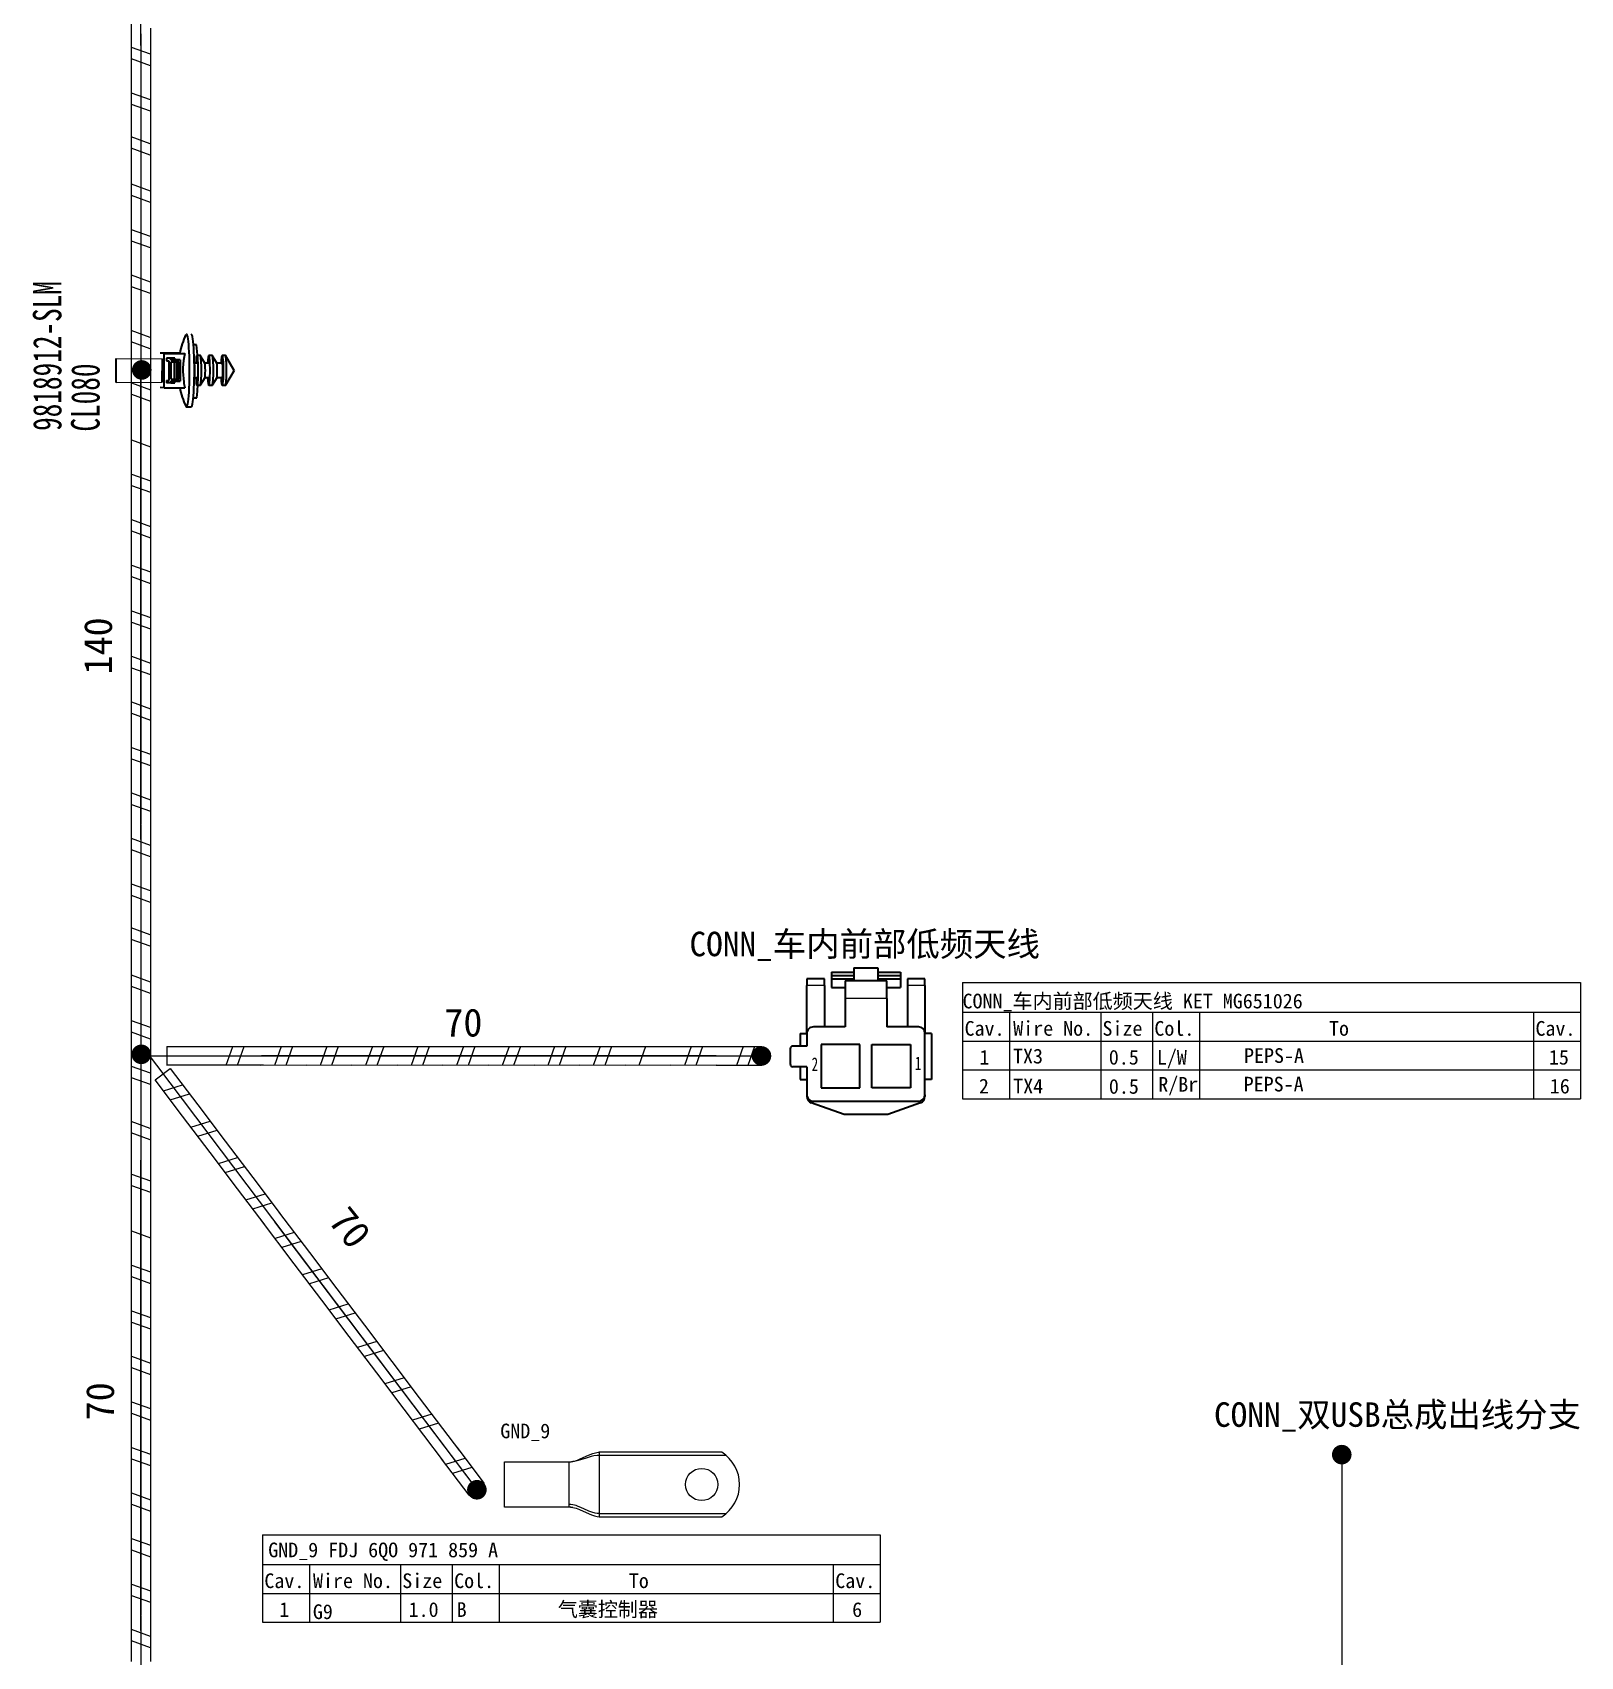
# Model space of a CAD drawing. Header units: millimetres. Extents: x 17 to 3784, y 12 to 1382.
# Drawn here: x 1380.2 to 1460.2, y 765.3 to 849.2 of the extents above; entities that cross this region are included whole.
import ezdxf

# ---------------------------------------------------------------- set-up
doc = ezdxf.new("R2010")
doc.units = ezdxf.units.MM
doc.layers.add('ENT', color=7, linetype='Continuous', lineweight=18)
doc.layers.add('粗实线层', color=7, linetype='Continuous', lineweight=35)
doc.styles.add('FangSong_GB2312_Style', font='simfang.ttf')
doc.styles.add('foton', font='', dxfattribs={"width": 0.7})
doc.styles.add('仿宋_GB2312', font='', dxfattribs={"width": 0.7})
doc.styles.get('foton').set_extended_font_data('宋体')
doc.styles.get('仿宋_GB2312').set_extended_font_data('宋体')

msp = doc.modelspace()

# ---------------------------------------------------------------- hatches: boundary and pattern name
h = msp.add_hatch(color=0)
edge = h.paths.add_edge_path(flags=0)
edge.add_arc((1385.847, 831.755), 0.507, 180, 540)
h = msp.add_hatch(color=0)
edge = h.paths.add_edge_path(flags=0)
edge.add_arc((1385.823, 796.388), 0.507, 180, 540)
h = msp.add_hatch(color=0)
edge = h.paths.add_edge_path(flags=0)
edge.add_arc((1417.878, 796.306), 0.507, 180, 540)
h = msp.add_hatch(color=0)
edge = h.paths.add_edge_path(flags=0)
edge.add_arc((1447.873, 775.703), 0.507, 180, 540)
h = msp.add_hatch(color=0)
edge = h.paths.add_edge_path(flags=0)
edge.add_arc((1403.168, 773.887), 0.507, 180, 540)

# ---------------------------------------------------------------- linework, layer by layer
at = {"color": 0, "lineweight": 35, "ltscale": 0.021804}
for p, q in [((1386.997, 832.609), (1386.804, 832.618)), ((1387.355, 832.285), (1387.548, 832.277)), ((1386.996, 830.837), (1386.803, 830.846)), ((1387.355, 831.178), (1387.548, 831.17)), ((1387.355, 831.089), (1387.548, 831.081)), ((1387.642, 831.178), (1387.835, 831.17))]:
    msp.add_line(p, q, dxfattribs=at)
at = {"color": 0, "lineweight": 35, "ltscale": 0.113794}
msp.add_line((1387.812, 832.618), (1386.804, 832.618), dxfattribs=at)
at = {"color": 0, "lineweight": 35, "ltscale": 0.199999}
msp.add_line((1386.996, 830.837), (1386.997, 832.609), dxfattribs=at)
at = {"color": 0, "lineweight": 35, "ltscale": 0.120856}
for p, q in [((1386.997, 832.609), (1388.067, 832.609)), ((1386.996, 830.837), (1388.067, 830.837))]:
    msp.add_line(p, q, dxfattribs=at)
at = {"color": 0}
for p, q in [((1384.52, 832.337), (1386.91, 832.336)), ((1384.52, 831.114), (1386.909, 831.118))]:
    msp.add_line(p, q, dxfattribs=at)
at = {"color": 0, "lineweight": 35, "ltscale": 0.137499}
for p, q in [((1384.52, 831.114), (1384.52, 832.337)), ((1386.909, 831.118), (1386.91, 832.336))]:
    msp.add_line(p, q, dxfattribs=at)
at = {"color": 0, "lineweight": 35, "ltscale": 0.015}
msp.add_line((1387.129, 832.366), (1387.129, 832.233), dxfattribs=at)
at = {"color": 0, "lineweight": 35, "ltscale": 0.047321}
for p, q in [((1387.548, 832.366), (1387.129, 832.366)), ((1387.548, 831.081), (1387.129, 831.081))]:
    msp.add_line(p, q, dxfattribs=at)
at = {"color": 0, "lineweight": 35, "ltscale": 0.012463}
msp.add_line((1387.129, 832.238), (1387.239, 832.233), dxfattribs=at)
at = {"color": 0, "lineweight": 35, "ltscale": 0.012451}
for p, q in [((1387.129, 832.233), (1387.239, 832.233)), ((1387.564, 832.166), (1387.674, 832.166)), ((1387.129, 831.214), (1387.239, 831.214)), ((1387.563, 831.28), (1387.674, 831.28))]:
    msp.add_line(p, q, dxfattribs=at)
at = {"color": 0, "lineweight": 35, "ltscale": 0.114999}
msp.add_line((1387.239, 832.233), (1387.239, 831.214), dxfattribs=at)
at = {"color": 0, "lineweight": 35, "ltscale": 0.009064}
msp.add_line((1387.355, 832.285), (1387.355, 832.366), dxfattribs=at)
at = {"color": 0, "lineweight": 35, "ltscale": 0.1}
for p, q in [((1387.364, 831.281), (1387.364, 832.167)), ((1387.758, 831.284), (1387.758, 832.17)), ((1424.406, 793.286), (1422.146, 793.286))]:
    msp.add_line(p, q, dxfattribs=at)
at = {"color": 0, "lineweight": 35, "ltscale": 0.018183}
msp.add_line((1387.525, 832.167), (1387.364, 832.167), dxfattribs=at)
at = {"color": 0, "lineweight": 35, "ltscale": 0.000439867}
msp.add_line((1387.364, 832.167), (1387.368, 832.167), dxfattribs=at)
at = {"color": 0, "lineweight": 35, "ltscale": 0.019922}
for p, q in [((1387.368, 832.167), (1387.544, 832.167)), ((1387.368, 831.281), (1387.544, 831.281))]:
    msp.add_line(p, q, dxfattribs=at)
at = {"color": 0, "lineweight": 35, "ltscale": 0.099999}
for p, q in [((1387.368, 831.281), (1387.368, 832.167)), ((1387.544, 831.281), (1387.544, 832.167))]:
    msp.add_line(p, q, dxfattribs=at)
at = {"color": 0, "lineweight": 35, "ltscale": 0.002853}
msp.add_line((1387.5, 832.168), (1387.525, 832.167), dxfattribs=at)
at = {"color": 0, "lineweight": 35, "ltscale": 0.023842}
msp.add_line((1387.719, 832.171), (1387.508, 832.169), dxfattribs=at)
at = {"color": 0, "lineweight": 35, "ltscale": 0.002181}
for p, q in [((1387.544, 832.167), (1387.564, 832.166)), ((1387.544, 831.281), (1387.563, 831.28))]:
    msp.add_line(p, q, dxfattribs=at)
at = {"color": 0, "lineweight": 35, "ltscale": 0.010001}
for p, q in [((1387.548, 832.277), (1387.548, 832.366)), ((1387.548, 831.081), (1387.548, 831.17))]:
    msp.add_line(p, q, dxfattribs=at)
at = {"color": 0, "lineweight": 35, "ltscale": 0.032379}
msp.add_line((1387.835, 832.277), (1387.548, 832.277), dxfattribs=at)
at = {"color": 0, "lineweight": 35, "ltscale": 0.099998}
for p, q in [((1387.563, 831.28), (1387.564, 832.166)), ((1387.674, 831.28), (1387.674, 832.166))]:
    msp.add_line(p, q, dxfattribs=at)
at = {"color": 0, "lineweight": 35, "ltscale": 0.012045}
msp.add_line((1387.642, 832.277), (1387.642, 832.17), dxfattribs=at)
at = {"color": 0, "lineweight": 35, "ltscale": 0.001513}
msp.add_line((1387.674, 832.166), (1387.661, 832.168), dxfattribs=at)
at = {"color": 0, "lineweight": 35, "ltscale": 0.010273}
msp.add_line((1387.667, 832.168), (1387.758, 832.17), dxfattribs=at)
at = {"color": 0, "lineweight": 35, "ltscale": 0.004356}
msp.add_line((1387.758, 832.17), (1387.719, 832.171), dxfattribs=at)
at = {"color": 0, "lineweight": 35, "ltscale": 0.124999}
msp.add_line((1387.835, 832.277), (1387.835, 831.17), dxfattribs=at)
at = {"color": 0, "lineweight": 35, "ltscale": 0.02207}
for p, q in [((1388.758, 832.108), (1388.563, 832.108)), ((1388.758, 831.347), (1388.563, 831.347))]:
    msp.add_line(p, q, dxfattribs=at)
at = {"color": 0, "lineweight": 35, "ltscale": 0.018536}
msp.add_line((1388.864, 832.503), (1388.699, 832.503), dxfattribs=at)
at = {"color": 0, "lineweight": 35, "ltscale": 0.051178}
msp.add_line((1389.104, 832.104), (1388.873, 832.494), dxfattribs=at)
at = {"color": 0, "lineweight": 35, "ltscale": 0.029858}
for p, q in [((1389.367, 832.108), (1389.102, 832.108)), ((1389.367, 831.347), (1389.102, 831.347))]:
    msp.add_line(p, q, dxfattribs=at)
at = {"color": 0, "lineweight": 35, "ltscale": 0.019769}
for p, q in [((1389.483, 832.503), (1389.308, 832.503)), ((1389.483, 830.952), (1389.308, 830.952))]:
    msp.add_line(p, q, dxfattribs=at)
at = {"color": 0, "lineweight": 35, "ltscale": 0.051179}
for p, q in [((1389.724, 832.104), (1389.493, 832.494)), ((1389.724, 831.351), (1389.493, 830.961))]:
    msp.add_line(p, q, dxfattribs=at)
at = {"color": 0, "lineweight": 35, "ltscale": 0.032245}
for p, q in [((1390.007, 832.108), (1389.721, 832.108)), ((1390.007, 831.347), (1389.721, 831.347))]:
    msp.add_line(p, q, dxfattribs=at)
at = {"color": 0, "lineweight": 35, "ltscale": 0.017883}
for p, q in [((1390.166, 832.503), (1390.007, 832.503)), ((1390.166, 830.952), (1390.007, 830.952))]:
    msp.add_line(p, q, dxfattribs=at)
at = {"color": 0, "lineweight": 35, "ltscale": 0.10061}
msp.add_line((1390.63, 831.728), (1390.175, 832.494), dxfattribs=at)
at = {"color": 0, "lineweight": 35, "ltscale": 0.100609}
msp.add_line((1390.63, 831.728), (1390.175, 830.961), dxfattribs=at)
at = {"color": 0, "lineweight": 35, "ltscale": 0.014999}
for p, q in [((1387.129, 831.214), (1387.129, 831.081)), ((1420.225, 800.292), (1420.225, 799.953)), ((1421.129, 799.953), (1421.129, 800.292)), ((1425.424, 800.292), (1425.424, 799.953)), ((1426.328, 799.953), (1426.328, 800.292)), ((1419.886, 797.467), (1420.225, 797.467)), ((1426.667, 797.467), (1426.328, 797.467)), ((1419.886, 795.094), (1420.225, 795.094)), ((1426.667, 795.094), (1426.328, 795.094))]:
    msp.add_line(p, q, dxfattribs=at)
at = {"color": 0, "lineweight": 35, "ltscale": 0.025537}
msp.add_line((1387.355, 831.089), (1387.129, 831.089), dxfattribs=at)
at = {"color": 0, "lineweight": 35, "ltscale": 0.01}
msp.add_line((1387.355, 831.089), (1387.355, 831.178), dxfattribs=at)
at = {"color": 0, "lineweight": 35, "ltscale": 0.032373}
for p, q in [((1387.642, 831.178), (1387.355, 831.178)), ((1387.835, 831.17), (1387.548, 831.17))]:
    msp.add_line(p, q, dxfattribs=at)
at = {"color": 0, "lineweight": 35, "ltscale": 0.000439834}
msp.add_line((1387.364, 831.281), (1387.368, 831.281), dxfattribs=at)
at = {"color": 0, "lineweight": 35, "ltscale": 0.01149}
msp.add_line((1387.642, 831.28), (1387.642, 831.178), dxfattribs=at)
at = {"color": 0, "lineweight": 35, "ltscale": 0.009468}
msp.add_line((1387.674, 831.282), (1387.758, 831.284), dxfattribs=at)
at = {"color": 0, "lineweight": 35, "ltscale": 0.01853}
msp.add_line((1388.864, 830.952), (1388.699, 830.952), dxfattribs=at)
at = {"color": 0, "lineweight": 35, "ltscale": 0.051177}
msp.add_line((1389.104, 831.351), (1388.873, 830.961), dxfattribs=at)
at = {"color": 0, "lineweight": 35, "ltscale": 0.027679}
msp.add_line((1388.157, 829.845), (1388.402, 829.845), dxfattribs=at)
at = {"color": 0, "lineweight": 35, "ltscale": 0.0075}
for p, q in [((1421.497, 800.631), (1421.497, 800.462)), ((1425.056, 800.631), (1425.056, 800.462)), ((1421.497, 800.462), (1421.497, 800.292)), ((1425.056, 800.462), (1425.056, 800.292))]:
    msp.add_line(p, q, dxfattribs=at)
at = {"color": 0, "lineweight": 35, "ltscale": 0.051251}
for p, q in [((1421.497, 800.631), (1422.655, 800.631)), ((1423.898, 800.631), (1425.056, 800.631)), ((1421.497, 800.462), (1422.655, 800.462)), ((1421.497, 800.292), (1422.655, 800.292)), ((1423.898, 800.462), (1425.056, 800.462)), ((1423.898, 800.292), (1425.056, 800.292))]:
    msp.add_line(p, q, dxfattribs=at)
at = {"color": 0, "lineweight": 35, "ltscale": 0.054999}
msp.add_line((1422.655, 800.857), (1423.898, 800.857), dxfattribs=at)
at = {"color": 0, "lineweight": 35, "ltscale": 0.03}
for p, q in [((1422.655, 800.857), (1422.655, 800.179)), ((1423.898, 800.857), (1423.898, 800.179))]:
    msp.add_line(p, q, dxfattribs=at)
at = {"color": 0, "lineweight": 35, "ltscale": 0.040001}
for p, q in [((1421.129, 800.292), (1420.225, 800.292)), ((1426.328, 800.292), (1425.424, 800.292))]:
    msp.add_line(p, q, dxfattribs=at)
at = {"color": 0, "lineweight": 35, "ltscale": 0.110001}
for p, q in [((1420.225, 797.467), (1420.225, 799.953)), ((1426.328, 799.953), (1426.328, 797.467))]:
    msp.add_line(p, q, dxfattribs=at)
at = {"color": 0, "lineweight": 13, "ltscale": 0.040001}
for p, q in [((1421.129, 799.953), (1420.225, 799.953)), ((1426.328, 799.953), (1425.424, 799.953))]:
    msp.add_line(p, q, dxfattribs=at)
at = {"color": 0, "lineweight": 35, "ltscale": 0.095}
for p, q in [((1421.129, 799.953), (1421.129, 797.806)), ((1425.424, 799.953), (1425.424, 797.806))]:
    msp.add_line(p, q, dxfattribs=at)
at = {"color": 0, "lineweight": 35, "ltscale": 0.02}
for p, q in [((1421.497, 800.292), (1421.497, 799.84)), ((1425.056, 800.292), (1425.056, 799.84))]:
    msp.add_line(p, q, dxfattribs=at)
at = {"color": 0, "lineweight": 35, "ltscale": 0.03125}
for p, q in [((1421.497, 799.84), (1422.203, 799.84)), ((1424.35, 799.84), (1425.056, 799.84))]:
    msp.add_line(p, q, dxfattribs=at)
at = {"color": 0, "lineweight": 35, "ltscale": 0.04}
for p, q in [((1422.203, 800.179), (1422.203, 799.275)), ((1424.35, 799.275), (1424.35, 800.179))]:
    msp.add_line(p, q, dxfattribs=at)
at = {"color": 0, "lineweight": 35, "ltscale": 0.095001}
msp.add_line((1424.35, 800.179), (1422.203, 800.179), dxfattribs=at)
at = {"color": 0, "lineweight": 13, "ltscale": 0.095001}
msp.add_line((1424.35, 799.275), (1422.203, 799.275), dxfattribs=at)
at = {"color": 0, "lineweight": 35, "ltscale": 0.065}
for p, q in [((1422.203, 799.275), (1422.203, 797.806)), ((1424.35, 799.275), (1424.35, 797.806))]:
    msp.add_line(p, q, dxfattribs=at)
at = {"color": 0, "lineweight": 35, "ltscale": 0.02875}
for p, q in [((1419.886, 797.467), (1419.886, 796.817)), ((1420.225, 797.467), (1420.225, 796.817)), ((1419.886, 795.744), (1419.886, 795.094))]:
    msp.add_line(p, q, dxfattribs=at)
at = {"color": 0, "lineweight": 35, "ltscale": 0.072499}
for p, q in [((1422.203, 797.806), (1420.564, 797.806)), ((1425.989, 797.806), (1424.35, 797.806))]:
    msp.add_line(p, q, dxfattribs=at)
at = {"color": 0, "lineweight": 35, "ltscale": 0.139999}
msp.add_line((1426.328, 794.303), (1426.328, 797.467), dxfattribs=at)
at = {"color": 0, "lineweight": 35, "ltscale": 0.105}
msp.add_line((1426.667, 797.467), (1426.667, 795.094), dxfattribs=at)
for p, q in [((1387.15, 796.799), (1387.15, 795.814)), ((1417.887, 796.8), (1417.887, 795.824)), ((1386.538, 795.066), (1387.308, 795.651)), ((1447.887, 759.804), (1447.887, 775.58)), ((1402.758, 773.614), (1403.548, 774.211))]:
    msp.add_line(p, q)
at = {"color": 0, "lineweight": 35, "ltscale": 0.0375}
msp.add_line((1419.378, 795.857), (1419.378, 796.704), dxfattribs=at)
at = {"color": 0, "lineweight": 35, "ltscale": 0.0325}
for p, q in [((1420.225, 796.817), (1419.491, 796.817)), ((1420.225, 795.744), (1419.491, 795.744))]:
    msp.add_line(p, q, dxfattribs=at)
at = {"color": 0, "lineweight": 35, "ltscale": 0.088431}
for p, q in [((1422.963, 796.9), (1420.964, 796.9)), ((1423.59, 796.9), (1425.589, 796.9)), ((1420.964, 794.655), (1422.963, 794.655)), ((1425.589, 794.655), (1423.59, 794.655))]:
    msp.add_line(p, q, dxfattribs=at)
at = {"color": 0, "lineweight": 35, "ltscale": 0.099334}
for p, q in [((1420.964, 796.9), (1420.964, 794.655)), ((1422.963, 794.655), (1422.963, 796.9)), ((1423.59, 794.655), (1423.59, 796.9)), ((1425.589, 796.9), (1425.589, 794.655))]:
    msp.add_line(p, q, dxfattribs=at)
at = {"color": 0, "lineweight": 35, "ltscale": 0.06375}
msp.add_line((1420.225, 795.744), (1420.225, 794.303), dxfattribs=at)
at = {"color": 0, "lineweight": 35, "ltscale": 0.004388}
for p, q in [((1420.225, 794.303), (1420.225, 794.204)), ((1426.328, 794.303), (1426.328, 794.204))]:
    msp.add_line(p, q, dxfattribs=at)
at = {"color": 0, "lineweight": 35, "ltscale": 0.239999}
msp.add_line((1420.564, 793.964), (1425.989, 793.964), dxfattribs=at)
at = {"color": 0, "lineweight": 35, "ltscale": 0.079526}
for p, q in [((1422.146, 793.286), (1420.451, 793.884)), ((1426.101, 793.884), (1424.406, 793.286))]:
    msp.add_line(p, q, dxfattribs=at)
at = {"color": 0, "linetype": 'Continuous', "lineweight": 25}
for points in [[(1385.806, 848.518), (1385.806, 875.14)], [(1385.806, 849.13), (1385.806, 831.79)], [(1385.806, 807.494), (1385.806, 831.79)]]:
    msp.add_lwpolyline(points, dxfattribs=at)
at = {"color": 0, "linetype": 'Continuous', "lineweight": 0}
for points in [[(1385.315, 846.769), (1385.315, 849.667)], [(1386.296, 849.409), (1386.296, 846.769)], [(1386.296, 848.064), (1385.315, 848.417)], [(1386.296, 847.476), (1385.315, 847.829)], [(1385.315, 844.415), (1385.315, 846.769)], [(1386.296, 845.71), (1385.315, 846.063)], [(1386.296, 846.769), (1386.296, 844.415)], [(1386.296, 845.121), (1385.315, 845.475)], [(1385.315, 842.061), (1385.315, 844.415)], [(1386.296, 844.415), (1386.296, 842.061)], [(1386.277, 843.443), (1385.296, 843.796)], [(1386.277, 842.855), (1385.296, 843.208)], [(1385.315, 839.706), (1385.315, 842.061)], [(1386.296, 842.061), (1386.296, 839.706)], [(1386.296, 841.001), (1385.315, 841.354)], [(1386.296, 840.413), (1385.315, 840.766)], [(1385.315, 837.352), (1385.315, 839.706)], [(1386.296, 839.706), (1386.296, 837.352)], [(1386.296, 838.647), (1385.315, 839)], [(1386.296, 838.058), (1385.315, 838.411)], [(1385.315, 833.99), (1385.315, 837.352)], [(1386.296, 837.352), (1386.296, 833.909)], [(1386.296, 836.293), (1385.315, 836.646)], [(1386.296, 835.704), (1385.315, 836.057)], [(1386.284, 833.439), (1385.303, 833.792)], [(1385.315, 831.79), (1385.315, 834.144)], [(1386.296, 834.144), (1386.296, 831.79)], [(1386.284, 832.85), (1385.303, 833.203)], [(1385.316, 829.436), (1385.315, 831.79)], [(1386.295, 831.79), (1386.296, 829.436)], [(1385.315, 831.084), (1386.296, 830.732)], [(1385.315, 830.495), (1386.296, 830.142)], [(1385.316, 827.081), (1385.315, 829.436)], [(1386.295, 829.436), (1386.296, 827.081)], [(1385.315, 828.141), (1386.296, 827.787)], [(1385.316, 824.727), (1385.315, 827.081)], [(1386.295, 827.081), (1386.296, 824.727)], [(1385.315, 826.375), (1386.296, 826.022)], [(1385.315, 825.786), (1386.296, 825.433)], [(1385.316, 822.372), (1385.315, 824.727)], [(1386.295, 824.727), (1386.296, 822.372)], [(1385.315, 824.021), (1386.296, 823.667)], [(1385.315, 823.432), (1386.296, 823.079)], [(1385.316, 820.018), (1385.315, 822.372)], [(1385.315, 821.666), (1386.296, 821.313)], [(1386.295, 822.372), (1386.296, 820.018)], [(1385.315, 821.078), (1386.296, 820.724)], [(1385.316, 817.664), (1385.315, 820.018)], [(1386.295, 820.018), (1386.296, 817.664)], [(1385.315, 819.312), (1386.296, 818.959)], [(1385.315, 818.723), (1386.296, 818.37)], [(1385.316, 815.309), (1385.315, 817.664)], [(1386.295, 817.664), (1386.296, 815.309)]]:
    msp.add_lwpolyline(points, dxfattribs=at)
at = {"color": 0, "linetype": 'Continuous', "lineweight": 13}
for points in [[(1385.806, 849.121), (1385.806, 831.79)], [(1385.806, 831.79), (1385.806, 808.279)], [(1424.022, 771.551), (1424.022, 767.038)], [(1392.08, 770.02), (1424.022, 770.02)], [(1421.589, 770.02), (1421.589, 767.038)], [(1392.08, 768.529), (1424.022, 768.529)], [(1392.08, 767.038), (1424.022, 767.038)]]:
    msp.add_lwpolyline(points, dxfattribs=at)
at = {"color": 0, "lineweight": 35}
msp.add_lwpolyline([(1387.811, 832.615), (1387.812, 832.615), (1387.812, 832.615), (1387.819, 832.614), (1388.067, 832.609)], dxfattribs=at)
at = {"color": 7, "linetype": 'Continuous', "lineweight": 0}
for points in [[(1385.315, 816.957), (1386.296, 816.604)], [(1385.315, 816.369), (1386.296, 816.016)], [(1385.316, 812.955), (1385.315, 815.309)], [(1386.295, 815.309), (1386.296, 812.955)], [(1385.315, 814.603), (1386.296, 814.25)], [(1385.315, 814.015), (1386.296, 813.661)], [(1385.316, 810.601), (1385.315, 812.955)], [(1386.295, 812.955), (1386.296, 810.601)], [(1385.315, 812.249), (1386.296, 811.896)], [(1385.315, 811.66), (1386.296, 811.307)], [(1385.316, 808.246), (1385.315, 810.601)], [(1385.315, 809.894), (1386.296, 809.541)], [(1386.295, 810.601), (1386.296, 808.246)], [(1385.315, 809.306), (1386.296, 808.953)], [(1385.313, 805.89), (1385.313, 808.245)], [(1386.294, 808.245), (1386.294, 805.89)], [(1386.294, 807.185), (1385.313, 807.538)], [(1386.294, 806.597), (1385.313, 806.95)], [(1385.313, 803.536), (1385.313, 805.89)], [(1386.294, 805.89), (1386.294, 803.536)], [(1386.294, 804.831), (1385.313, 805.184)], [(1386.294, 804.242), (1385.313, 804.595)], [(1385.313, 801.182), (1385.313, 803.536)], [(1386.294, 803.536), (1386.294, 801.182)], [(1386.274, 802.564), (1385.293, 802.917)], [(1386.274, 801.976), (1385.293, 802.329)], [(1385.313, 798.827), (1385.313, 801.182)], [(1386.294, 801.182), (1386.294, 798.827)], [(1386.294, 800.122), (1385.313, 800.475)], [(1386.294, 799.534), (1385.313, 799.887)], [(1385.313, 796.473), (1385.313, 798.827)], [(1386.294, 797.768), (1385.313, 798.121)], [(1386.294, 798.827), (1386.294, 796.473)], [(1386.294, 797.179), (1385.313, 797.532)], [(1385.313, 793.111), (1385.313, 796.473)], [(1386.294, 796.473), (1386.294, 793.03)], [(1387.143, 796.801), (1389.497, 796.801)], [(1389.497, 796.801), (1392.395, 796.801)], [(1390.204, 795.82), (1390.557, 796.801)], [(1390.792, 795.82), (1391.145, 796.801)], [(1391.998, 796.799), (1394.353, 796.8)], [(1393.058, 796.8), (1392.704, 795.819)], [(1393.646, 796.8), (1393.293, 795.819)], [(1394.353, 796.799), (1396.707, 796.8)], [(1395.412, 796.8), (1395.059, 795.819)], [(1396.001, 796.8), (1395.647, 795.819)], [(1396.707, 796.799), (1399.061, 796.8)], [(1397.766, 796.8), (1397.413, 795.819)], [(1398.355, 796.8), (1398.002, 795.819)], [(1399.061, 796.799), (1401.416, 796.8)], [(1400.121, 796.8), (1399.768, 795.819)], [(1400.709, 796.8), (1400.356, 795.819)], [(1401.416, 796.799), (1403.77, 796.8)], [(1402.475, 796.8), (1402.122, 795.819)], [(1403.064, 796.8), (1402.71, 795.819)], [(1403.77, 796.799), (1406.124, 796.8)], [(1404.829, 796.8), (1404.476, 795.819)], [(1405.418, 796.8), (1405.065, 795.819)], [(1406.124, 796.799), (1408.479, 796.8)], [(1407.184, 796.8), (1406.831, 795.819)], [(1407.772, 796.8), (1407.419, 795.819)], [(1408.479, 796.799), (1410.833, 796.8)], [(1409.538, 796.8), (1409.185, 795.819)], [(1410.127, 796.8), (1409.774, 795.819)], [(1410.833, 796.799), (1413.187, 796.8)], [(1411.892, 796.8), (1411.539, 795.819)], [(1413.187, 796.799), (1415.542, 796.8)], [(1414.247, 796.8), (1413.894, 795.819)], [(1414.835, 796.8), (1414.483, 795.819)], [(1415.542, 796.8), (1417.896, 796.8)], [(1416.602, 795.832), (1416.955, 796.813)], [(1417.19, 795.832), (1417.543, 796.813)], [(1386.294, 795.413), (1385.313, 795.767)], [(1389.497, 795.82), (1387.143, 795.82)], [(1387.32, 795.654), (1388.741, 793.777)], [(1392.137, 795.82), (1389.497, 795.82)], [(1394.353, 795.821), (1391.998, 795.819)], [(1396.707, 795.821), (1394.353, 795.819)], [(1399.061, 795.821), (1396.707, 795.819)], [(1401.416, 795.821), (1399.061, 795.819)], [(1403.77, 795.821), (1401.416, 795.819)], [(1406.124, 795.821), (1403.77, 795.819)], [(1408.479, 795.821), (1406.124, 795.819)], [(1410.833, 795.821), (1408.479, 795.819)], [(1413.187, 795.821), (1410.833, 795.819)], [(1415.542, 795.821), (1413.187, 795.819)], [(1417.896, 795.819), (1415.542, 795.819)], [(1386.294, 794.825), (1385.313, 795.178)], [(1387.96, 793.186), (1386.539, 795.063)], [(1386.965, 794.5), (1387.96, 794.81)], [(1387.32, 794.03), (1388.315, 794.341)], [(1385.313, 790.911), (1385.313, 793.265)], [(1386.294, 793.265), (1386.294, 790.911)], [(1389.38, 791.309), (1387.959, 793.185)], [(1388.74, 793.777), (1390.162, 791.9)], [(1386.281, 792.559), (1385.301, 792.913)], [(1386.281, 791.971), (1385.301, 792.324)], [(1388.385, 792.622), (1389.38, 792.932)], [(1388.74, 792.153), (1389.736, 792.463)], [(1390.161, 791.899), (1391.582, 790.022)], [(1385.314, 788.556), (1385.313, 790.911)], [(1386.292, 790.911), (1386.294, 788.556)], [(1390.801, 789.431), (1389.379, 791.308)], [(1389.805, 790.745), (1390.801, 791.055)], [(1390.161, 790.275), (1391.156, 790.585)], [(1385.313, 790.204), (1386.294, 789.853)], [(1391.581, 790.021), (1393.002, 788.144)], [(1385.313, 789.616), (1386.294, 789.263)], [(1392.221, 787.553), (1390.8, 789.43)], [(1391.226, 788.867), (1392.221, 789.177)], [(1385.314, 786.202), (1385.313, 788.556)], [(1386.292, 788.556), (1386.294, 786.202)], [(1391.581, 788.398), (1392.576, 788.708)], [(1392.918, 788.255), (1394.511, 786.15)], [(1385.313, 787.262), (1386.294, 786.908)], [(1393.729, 785.558), (1391.98, 787.869)], [(1393.73, 787.183), (1392.734, 786.872)], [(1394.085, 786.713), (1393.089, 786.403)], [(1385.314, 783.848), (1385.313, 786.202)], [(1386.292, 786.202), (1386.294, 783.848)], [(1395.149, 783.68), (1393.729, 785.558)], [(1394.511, 786.15), (1395.931, 784.272)], [(1385.313, 785.496), (1386.294, 785.143)], [(1385.313, 784.907), (1386.294, 784.554)], [(1395.15, 785.305), (1394.155, 784.995)], [(1395.505, 784.836), (1394.51, 784.525)], [(1385.314, 781.493), (1385.313, 783.848)], [(1386.292, 783.848), (1386.294, 781.493)], [(1395.931, 784.272), (1397.352, 782.395)], [(1385.313, 783.141), (1386.294, 782.788)], [(1396.569, 781.803), (1395.149, 783.68)], [(1396.502, 783.485), (1395.507, 783.175)], [(1396.857, 783.016), (1395.862, 782.706)], [(1385.313, 782.553), (1386.294, 782.2)], [(1397.352, 782.395), (1398.772, 780.517)], [(1385.314, 779.139), (1385.313, 781.493)], [(1386.292, 781.493), (1386.294, 779.139)], [(1397.99, 779.925), (1396.569, 781.803)], [(1397.991, 781.55), (1396.995, 781.239)], [(1385.313, 780.787), (1386.294, 780.434)], [(1398.346, 781.08), (1397.351, 780.77)], [(1398.772, 780.517), (1400.192, 778.639)], [(1385.313, 780.198), (1386.294, 779.845)], [(1399.41, 778.048), (1397.99, 779.925)], [(1399.411, 779.672), (1398.416, 779.362)], [(1385.314, 776.785), (1385.313, 779.139)], [(1386.292, 779.139), (1386.294, 776.785)], [(1399.766, 779.203), (1398.771, 778.892)], [(1385.313, 778.433), (1386.294, 778.08)], [(1401.439, 775.366), (1399.41, 778.048)], [(1400.192, 778.639), (1402.27, 775.893)], [(1385.313, 777.844), (1386.294, 777.491)], [(1400.832, 777.794), (1399.836, 777.484)], [(1401.187, 777.325), (1400.191, 777.015)], [(1385.314, 774.43), (1385.313, 776.785)], [(1386.292, 776.785), (1386.294, 774.43)], [(1385.313, 776.078), (1386.294, 775.725)], [(1385.313, 775.49), (1386.294, 775.137)], [(1402.766, 773.612), (1401.345, 775.489)], [(1402.544, 775.511), (1401.548, 775.201)], [(1402.128, 776.081), (1403.548, 774.203)], [(1402.899, 775.042), (1401.904, 774.731)], [(1385.314, 772.076), (1385.313, 774.43)], [(1386.292, 774.43), (1386.294, 772.076)], [(1385.313, 773.724), (1386.294, 773.371)], [(1385.313, 773.135), (1386.294, 772.782)], [(1385.314, 769.722), (1385.313, 772.076)], [(1385.313, 771.37), (1386.294, 771.017)], [(1386.292, 772.076), (1386.294, 769.722)], [(1385.313, 770.781), (1386.294, 770.428)], [(1385.314, 767.367), (1385.313, 769.722)], [(1386.292, 769.722), (1386.294, 767.367)], [(1385.313, 769.015), (1386.294, 768.662)], [(1385.313, 768.427), (1386.294, 768.074)], [(1385.313, 765.014), (1385.313, 767.368)], [(1386.293, 767.368), (1386.293, 765.014)], [(1386.293, 766.309), (1385.313, 766.662)], [(1386.293, 765.72), (1385.313, 766.073)]]:
    msp.add_lwpolyline(points, dxfattribs=at)
at = {"color": 7, "linetype": 'Continuous', "lineweight": 25}
for points in [[(1385.803, 808.251), (1385.803, 790.911)], [(1385.97, 796.669), (1403.157, 773.908)], [(1385.819, 796.31), (1417.868, 796.31)], [(1385.803, 766.615), (1385.803, 790.911)], [(1385.803, 767.374), (1385.803, 759.679)]]:
    msp.add_lwpolyline(points, dxfattribs=at)
at = {"color": 7, "linetype": 'Continuous', "lineweight": 13}
for points in [[(1385.803, 808.242), (1385.803, 790.911)], [(1428.273, 800.093), (1460.215, 800.093)], [(1428.273, 800.093), (1428.273, 794.088)], [(1460.215, 800.093), (1460.215, 794.088)], [(1428.273, 798.562), (1460.215, 798.562)], [(1430.706, 798.562), (1430.706, 794.088)], [(1435.414, 798.562), (1435.414, 794.088)], [(1438.083, 798.562), (1438.083, 794.088)], [(1440.516, 798.562), (1440.516, 794.088)], [(1457.781, 798.562), (1457.781, 794.088)], [(1428.273, 797.071), (1460.215, 797.071)], [(1415.542, 796.31), (1392.031, 796.31)], [(1428.273, 795.58), (1460.215, 795.58)], [(1428.273, 794.088), (1460.215, 794.088)], [(1385.803, 790.911), (1385.803, 767.4)], [(1392.701, 787.729), (1403.157, 773.908)], [(1408.059, 775.339), (1408.22, 775.363), (1408.364, 775.409), (1408.511, 775.481), (1408.935, 775.674), (1409.158, 775.758), (1409.306, 775.803), (1409.444, 775.823), (1409.496, 775.825)], [(1409.496, 775.658), (1409.393, 775.654), (1409.214, 775.633), (1409.07, 775.602), (1408.81, 775.527), (1408.53, 775.438), (1408.338, 775.386), (1408.269, 775.37), (1408.126, 775.346)], [(1415.821, 775.825), (1409.496, 775.825), (1409.496, 772.492), (1415.821, 772.492)], [(1416.051, 775.658), (1409.496, 775.658)], [(1404.595, 775.335), (1407.927, 775.335), (1407.927, 772.982), (1404.595, 772.982), (1404.595, 775.335)], [(1409.496, 772.658), (1409.388, 772.664), (1409.284, 772.68), (1409.105, 772.728), (1408.963, 772.781), (1408.696, 772.901), (1408.573, 772.958), (1408.37, 773.043), (1408.298, 773.067), (1408.128, 773.111), (1408.029, 773.125), (1407.927, 773.13)], [(1408.127, 772.97), (1408.308, 772.933), (1408.475, 772.872), (1408.654, 772.783), (1409.091, 772.59), (1409.246, 772.532), (1409.389, 772.499), (1409.496, 772.492)], [(1409.496, 772.658), (1416.051, 772.658)], [(1392.08, 771.551), (1424.022, 771.551)], [(1392.08, 771.551), (1392.08, 767.038)], [(1394.513, 770.02), (1394.513, 767.038)], [(1399.222, 770.02), (1399.222, 767.038)], [(1401.89, 770.02), (1401.89, 767.038)], [(1404.323, 770.02), (1404.323, 767.038)], [(1385.803, 767.365), (1385.803, 760.272)]]:
    msp.add_lwpolyline(points, dxfattribs=at)
msp.add_circle((1414.788, 774.159), 0.833, dxfattribs=at)
at = {"color": 0, "lineweight": 35}
for centre, radius, start, end in [((1392.151, 831.728), 4.43, 155.32043, 168.44492), ((1392.28, 831.722), 4.305, 168.10641, 188.06008), ((1392.152, 831.728), 4.43, 191.59256, 204.68064), ((1392.279, 831.722), 4.303, 188.06077, 191.8594), ((1420.564, 797.467), 0.339, 90, 180.00001), ((1425.989, 797.467), 0.339, 0, 90), ((1419.491, 796.704), 0.113, 90, 179.99999), ((1419.491, 795.857), 0.113, 179.99999, 270), ((1420.564, 794.303), 0.339, 179.99999, 270), ((1420.564, 794.204), 0.339, 180.00001, 250.55997), ((1425.989, 794.303), 0.339, 270, 360), ((1425.989, 794.204), 0.339, 289.44003, 0)]:
    msp.add_arc(centre, radius, start, end, dxfattribs=at)
at = {"color": 7, "linetype": 'Continuous', "lineweight": 13}
for centre, radius, start, end in [((1414.788, 774.159), 1.961, 302, 58), ((1407.931, 776.948), 1.615, 270, 277), ((1407.925, 771.413), 1.57, 83, 90), ((1407.933, 771.387), 1.595, 83, 90)]:
    msp.add_arc(centre, radius, start, end, dxfattribs=at)
at = {"color": 0, "lineweight": 35}
for centre, major_axis, ratio, start_param, end_param in [((1388.157, 831.728), (0, -1.883), 0.087133, 1.067052, 3.141614), ((1388.402, 831.728), (0, 1.883), 0.087133, 4.208645, 6.279441), ((1387.72, 832.168), (-0.221, 0), 0.00373, 5.995159, 6.283185), ((1387.72, 832.168), (-0.221, 0), 0.00373, 0, 0.087245), ((1387.882, 832.168), (-0.221, 0), 0.00373, 6.048679, 6.283185), ((1388.557, 831.728), (0, -0.381), 0.087133, 0.183505, 2.958112), ((1388.699, 831.728), (0, -0.775), 0.087133, 3.141552, 4.198784), ((1388.699, 831.728), (0, -0.775), 0.087133, 2.995504, 3.141552), ((1388.699, 831.728), (0, -0.775), 0.087133, 0.14609, 2.995504), ((1388.864, 831.728), (0, -0.775), 0.087133, 2.995504, 3.141552), ((1388.864, 831.728), (0, -0.775), 0.087133, 0.14609, 2.995504), ((1389.1, 831.728), (0, -0.381), 0.087133, 0.14609, 2.995504), ((1389.308, 831.728), (0, -0.775), 0.087133, 3.141552, 4.198784), ((1389.308, 831.728), (0, -0.775), 0.087133, 2.995504, 3.141552), ((1389.308, 831.728), (0, -0.775), 0.087133, 0.14609, 2.995504), ((1389.483, 831.728), (0, -0.775), 0.087133, 2.995504, 3.141552), ((1389.483, 831.728), (0, -0.775), 0.087133, 0.14609, 2.995504), ((1389.719, 831.728), (0, -0.381), 0.087133, 0.14609, 2.995504), ((1390.007, 831.728), (0, -0.775), 0.087133, 3.141552, 4.198784), ((1390.007, 831.728), (0, -0.775), 0.087133, 6.283145, 9.424737), ((1390.007, 831.728), (0, -0.381), 0.087133, 1.067052, 3.141552), ((1390.166, 831.728), (0, -0.775), 0.087133, 2.995504, 3.141552), ((1390.166, 831.728), (0, -0.775), 0.087133, 0.14609, 2.995504), ((1388.699, 831.728), (0, -0.775), 0.087133, 5.225993, 6.283145), ((1388.699, 831.728), (0, -0.775), 0.087133, 6.283145, 6.429275), ((1388.864, 831.728), (0, -0.775), 0.087133, 6.283145, 6.429275), ((1389.308, 831.728), (0, -0.775), 0.087133, 5.225993, 6.283145), ((1389.308, 831.728), (0, -0.775), 0.087133, 6.283145, 6.429275), ((1389.483, 831.728), (0, -0.775), 0.087133, 6.283145, 6.429275), ((1390.007, 831.728), (0, -0.775), 0.087133, 5.225993, 6.283145), ((1390.007, 831.728), (0, -0.381), 0.087133, 6.283145, 7.350238), ((1390.166, 831.728), (0, -0.775), 0.087133, 6.283145, 6.429275), ((1388.157, 831.728), (0, 1.883), 0.087133, 3.141636, 4.208645), ((1388.402, 831.728), (0, -1.883), 0.087133, 0, 1.067052), ((1388.157, 831.728), (0, 1.883), 0.087133, 2.954112, 3.141636)]:
    msp.add_ellipse(centre, major_axis=major_axis, ratio=ratio, start_param=start_param, end_param=end_param, dxfattribs=at)
at = {"layer": '粗实线层', "color": 0}
for p, q in [((1388.677, 833.049), (1388.519, 833.049)), ((1388.511, 830.321), (1388.686, 830.321))]:
    msp.add_line(p, q, dxfattribs=at)
msp.add_arc((1377.909, 831.65), 10.859, 352.96956, 7.40287, dxfattribs=at)

# ---------------------------------------------------------------- texts
at = {"color": 0, "linetype": 'Continuous', "style": 'FangSong_GB2312_Style'}
msp.add_text('140', height=1.4467, rotation=90, dxfattribs=at).set_placement((1384.307, 816.016))
for s, height, p in [('CONN_车内前部低频天线', 1.26546, (1414.159, 801.458)), ('CONN_双USB总成出线分支', 1.26546, (1441.27, 777.139)), ('Cav.', 0.7593, (1421.692, 768.807)), ('To', 0.7593, (1411.021, 768.807)), ('气囊控制器', 0.7593, (1407.35, 767.332)), ('6', 0.759, (1422.566, 767.316))]:
    msp.add_text(s, height=height, dxfattribs=at).set_placement(p)
at = {"color": 7, "linetype": 'Continuous', "style": 'FangSong_GB2312_Style'}
for s, height, p in [('CONN_车内前部低频天线 KET MG651026', 0.75928, (1428.273, 798.762)), ('70', 1.4467, (1401.486, 797.308)), ('Cav.', 0.7593, (1428.376, 797.349)), ('Wire No.', 0.7593, (1430.89, 797.349)), ('Size', 0.7593, (1435.505, 797.349)), ('Col.', 0.7593, (1438.186, 797.349)), ('To', 0.7593, (1447.214, 797.349)), ('Cav.', 0.7593, (1457.885, 797.349)), ('1', 0.759, (1429.146, 795.858)), ('TX3', 0.7593, (1430.879, 795.915)), ('0.5', 0.7593, (1435.832, 795.858)), ('L/W', 0.7593, (1438.316, 795.858)), ('PEPS-A', 0.7593, (1442.821, 795.945)), ('15', 0.7593, (1458.58, 795.858)), ('2', 0.759, (1429.118, 794.366)), ('TX4', 0.7593, (1430.89, 794.366)), ('0.5', 0.7593, (1435.836, 794.352)), ('R/Br', 0.7593, (1438.387, 794.458)), ('PEPS-A', 0.7593, (1442.803, 794.469)), ('16', 0.7593, (1458.626, 794.366)), ('GND_9', 0.7593, (1404.379, 776.547)), ('GND_9 FDJ 6QO 971 859 A', 0.75928, (1392.384, 770.399)), ('Cav.', 0.7593, (1392.183, 768.807)), ('Wire No.', 0.7593, (1394.697, 768.807)), ('Size', 0.7593, (1399.312, 768.807)), ('Col.', 0.7593, (1401.993, 768.807)), ('1', 0.759, (1392.953, 767.316)), ('G9', 0.7593, (1394.689, 767.207)), ('1.0', 0.7593, (1399.639, 767.316)), ('B', 0.759, (1402.124, 767.316))]:
    msp.add_text(s, height=height, dxfattribs=at).set_placement(p)
for rotation, p in [(308.58267, (1395.435, 787.763)), (90, (1384.412, 777.474))]:
    msp.add_text('70', height=1.4467, rotation=rotation, dxfattribs=at).set_placement(p)
at = {"color": 0, "char_height": 0.706, "width": 0.5221, "attachment_point": 1, "style": '仿宋_GB2312'}
for s, insert in [('2', (1420.47, 796.228)), ('1', (1425.81, 796.279))]:
    msp.add_mtext(s, dxfattribs=dict(at, insert=insert))
at = {"layer": 'ENT', "color": 0, "char_height": 1.47221, "width": 159.91709, "attachment_point": 1, "rotation": 90, "style": 'foton'}
for s, insert in [('{\\T1.004;9818912-SLM}', (1380.221, 828.606)), ('{\\T1.004;CL080}', (1382.193, 828.571))]:
    msp.add_mtext(s, dxfattribs=dict(at, insert=insert))

doc.saveas('drawing.dxf')
